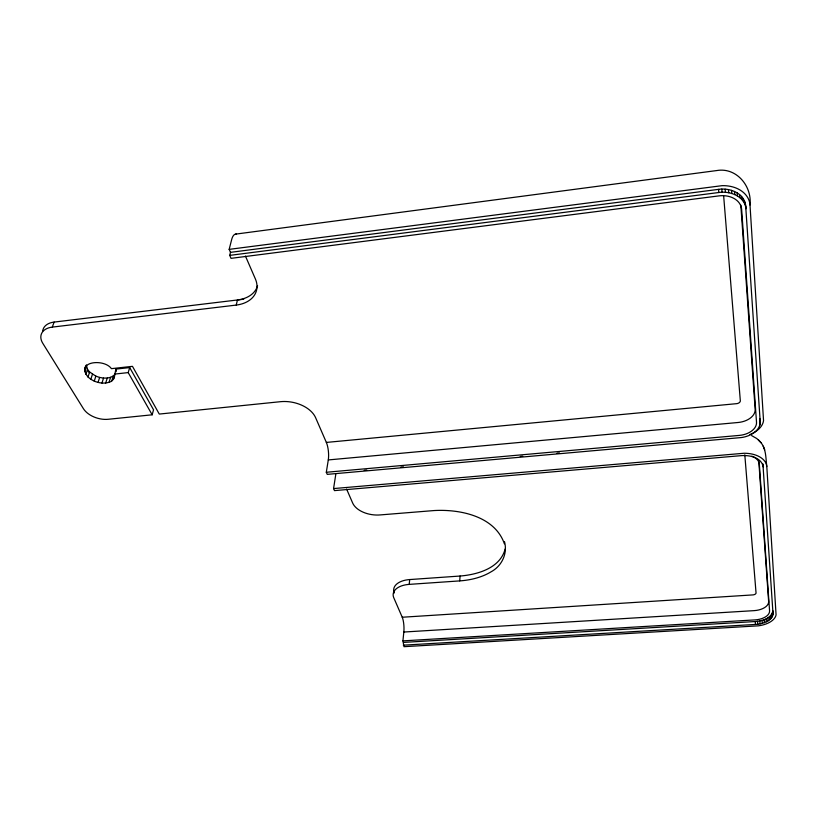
<?xml version="1.0" encoding="UTF-8"?>
<svg xmlns="http://www.w3.org/2000/svg" width="817" height="817" viewBox="0 0 817 817"><rect width="100%" height="100%" fill="white"/><g stroke="black" fill="none" stroke-linecap="round" stroke-linejoin="round"><path stroke-width="1.23" d="M760.167 423.757L759.902 418.886C762.578 430.406 749.281 437.146 739.651 437.708L327.249 474.371L326.31 472.267L328.291 459.93A12.551 3.697 84.6 0 0 326.351 442.426L315.648 417.773A28.166 18.178 10.8 0 0 280.394 401.698L159.274 414.066L132.456 366.333L111.418 368.661C104.453 358.489 74.96 360.991 88.032 377.015C93.557 382.09 101.757 384.439 109.039 382.315C115.483 380.773 114.196 373.798 116.116 369.08L129.699 367.579L153.545 409.817L152.166 414.801L108.201 419.284A19.414 11.908 16.6 0 1 83.405 408.663L42.79 343.314A20.67 13.082 19.2 0 1 52.298 327.106L54.106 322.082L243.732 299.216M759.881 441.425C766.397 448.002 765.682 458.123 766.806 466.558L776.068 614.864A21.559 11.632 -2.9 0 1 758.309 625.842L403.986 646.686L402.924 640.875L403.833 632.031A10.774 2.665 86.6 0 0 402.24 617.243L393.774 597.758A21.119 11.826 5.7 0 1 409.205 584.38L459.726 580.897A57.609 33.936 4.8 0 0 490.884 571.92C501.791 566.14 507.776 553.63 504.518 541.702M772.943 614.833L772.708 610.656C775.088 620.277 762.904 624.127 755.5 624.443L403.312 645.175M459.726 580.897L460.083 576.036C477.588 574.606 500.198 568.183 505.182 548.932M409.205 584.38L409.705 579.559L460.083 576.036M763.007 464.883L763.231 466.926C761.475 457.295 749.444 454.987 741.172 455.651L334.48 490.619L333.571 488.576L335.481 476.291A18.648 5.321 85.1 0 1 335.818 474.493M759.841 420.653L759.728 425.596M52.298 327.106L236.225 305.078L237.451 299.972A31.597 22.355 16 0 0 257.58 285.725M326.31 472.267L739.334 435.4A18.168 11.652 -5.5 0 0 756.511 422.246L741.652 209.469A21.405 16.095 -10.1 0 0 718.98 195.886L231.037 258.346L229.72 255.384L230.486 252.351L229.168 249.369L231.63 239.708A22.753 7.598 81.5 0 1 236.491 234.152M403.598 642.397L755.235 621.543C761.761 620.94 770.411 618.99 772.637 611.913M152.166 414.801L128.198 372.593L129.699 367.579M111.755 380.947L113.297 375.943L114.564 374.656M113.655 379.017L114.646 375.8M88.032 377.015L89.604 371.98L87.552 369.386L86.357 364.893M109.039 382.315L110.591 377.321L113.297 375.943M105.699 383.05L107.252 378.057L110.591 377.321M101.951 383.091L103.524 378.097L107.252 378.057M98.05 382.438L99.633 377.444L103.524 378.097M94.261 381.141L95.855 376.147L89.604 371.98M90.82 379.272L92.433 374.278M85.918 374.38L87.552 369.386M84.672 369.029L85.724 365.822M84.784 371.623L86.428 366.629M235.48 234.142L716.723 170.559C736.393 167.076 752.171 186.164 750.006 204.996L763.548 420.632A25.562 16.442 -5.5 0 1 749.965 434.521M229.168 249.369L722.085 185.663A30.106 22.682 -10.2 0 1 749.597 202.259L750.006 204.996M230.486 252.351L718.541 189.36C729.632 187.614 744.389 193.047 745.655 205.649L760.229 421.981M229.72 255.384L718.837 192.506C729.949 190.77 744.736 196.182 746.013 208.805L745.278 203.239M114.564 374.094L128.198 372.593M326.351 442.426L736.985 403.629A4.136 2.706 -5.8 0 0 740.345 400.973L723.678 196.243M328.291 459.93L738.129 422.491A18.025 11.683 -5.7 0 0 755.153 409.286L740.825 205.149M364.168 470.357L366.71 470.132M400.963 467.089L403.496 466.864M520.215 456.468L522.747 456.243M557 453.2L559.533 452.965M333.571 488.576L744.124 453.251A24.653 15.227 -4.8 0 1 766.499 464.72L766.806 466.558M402.24 617.243L753.182 594.888A3.493 1.92 -3.1 0 0 756.052 593.05L744.808 454.865M403.833 632.031L754.142 610.636A15.186 8.293 -3 0 0 768.634 601.486L758.768 460.808M402.924 640.875L754.99 619.899A15.268 8.262 -2.9 0 0 769.573 610.799L759.33 464.24A17.463 10.815 -4.8 0 0 751.844 456.182M95.855 376.147L99.633 377.444M751.589 435.563L756.818 438.566L761.148 442.814M758.513 439.924L759.698 441.231M87.317 370.091L89.37 372.685M245.447 256.068L255.374 278.934A31.7 22.345 15.9 0 1 236.225 305.078M346.582 489.026L352.638 502.986A22.723 13.879 7.2 0 0 380.467 514.904L434.113 510.554C460.094 509.073 494.847 516.15 504.406 543.826M763.252 446.184L764.712 449.912M744.45 200.819L744.808 203.964M743.204 198.521L743.562 201.676M741.55 196.397L741.897 199.552M739.518 194.487L739.865 197.643M737.148 192.832L737.485 195.978M734.473 191.444L734.81 194.599M731.552 190.361L731.879 193.517M772.259 613.21L772.555 616.13M728.427 189.605L728.744 192.751M771.565 614.486L771.861 617.397M770.584 615.712L770.88 618.622M769.318 616.855L769.614 619.766M725.149 189.187L725.465 192.332M767.806 617.918L768.103 620.828M766.07 618.877L766.356 621.778M764.14 619.705L764.426 622.605M721.789 189.105L722.095 192.25M762.047 620.399L762.322 623.3M759.82 620.94L760.096 623.841M718.541 189.36L718.837 192.506M757.502 621.328L757.778 624.229M755.235 621.543L755.5 624.443M762.904 463.862L773.005 613.577M116.116 369.08L116.157 371.664M42.709 331.038A20.599 13.103 19.3 0 1 54.106 322.082M394.305 592.968A21.068 11.846 5.7 0 1 409.705 579.559"/></g></svg>
